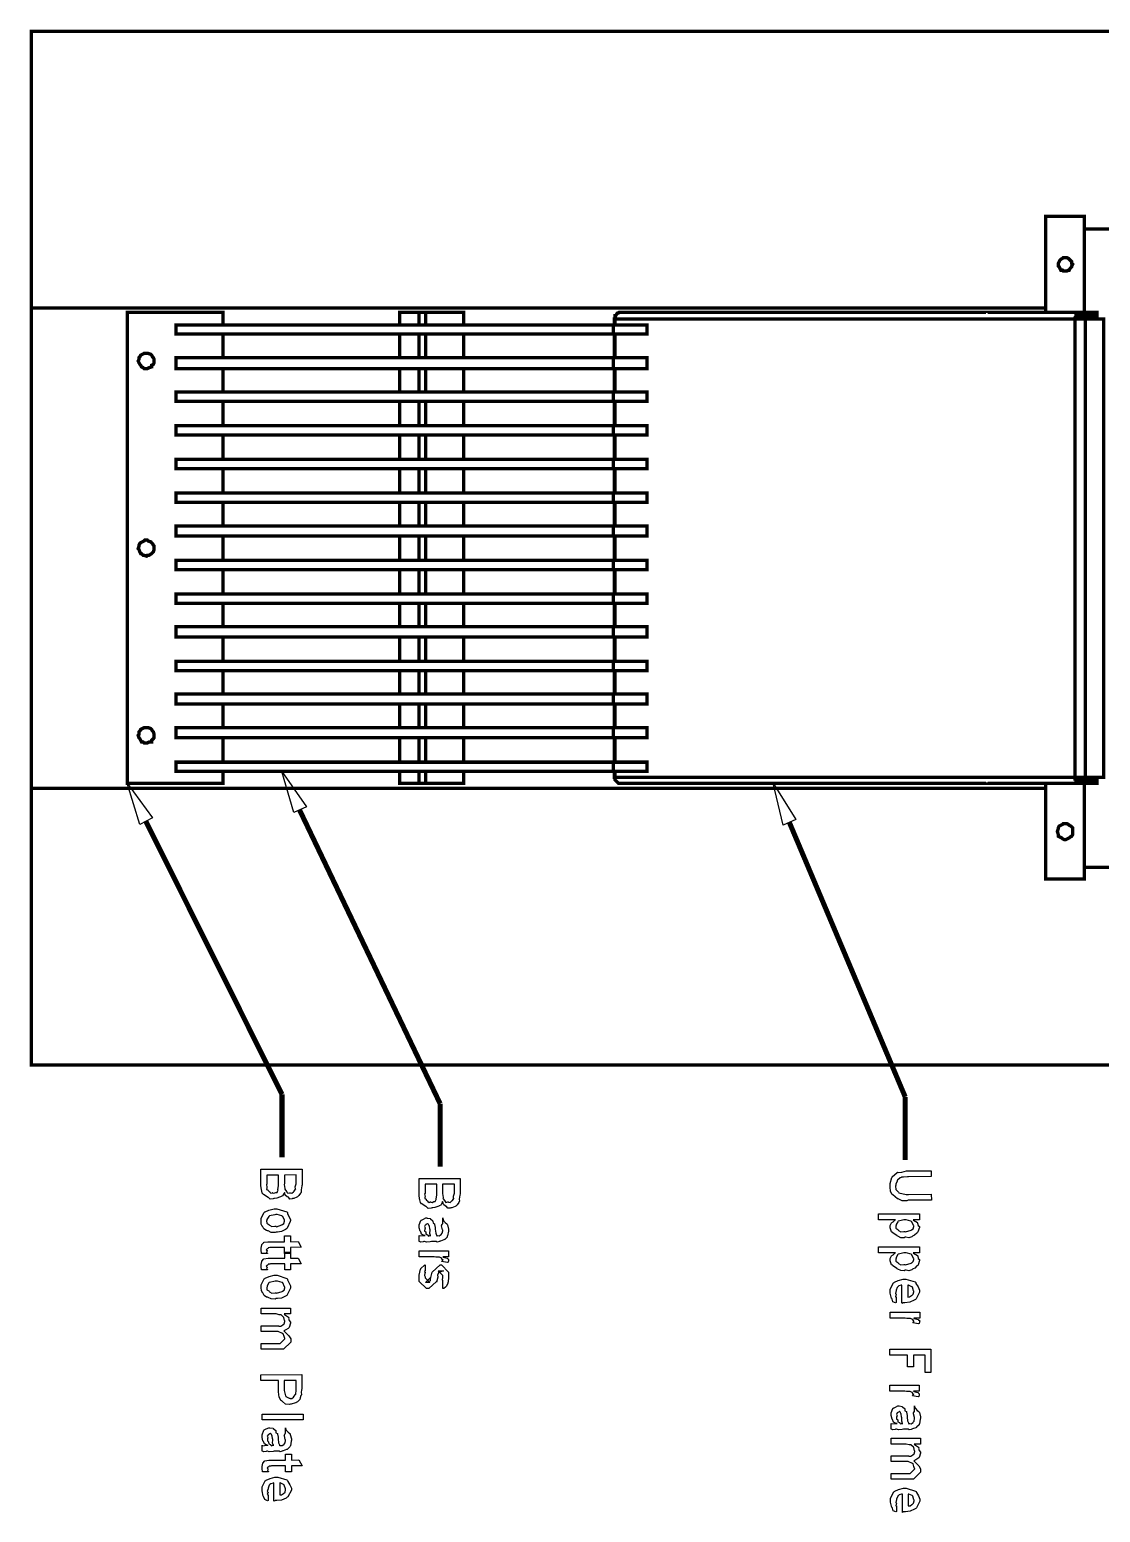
# Model space of a CAD drawing. Extents: x 0.1 to 11.6, y 0.3 to 16.2.
# Drawn here: x 2.108 to 4.23, y 10.99 to 13.928 of the extents above; entities that cross this region are included whole.
import ezdxf

# ---------------------------------------------------------------- set-up
doc = ezdxf.new("R2010")
doc.units = 0
doc.layers.get('0').update_dxf_attribs({"linetype": 'CONTINUOUS'})

msp = doc.modelspace()

# ---------------------------------------------------------------- linework, layer by layer
at = {"color": 0}
for points, const_width in [([(4.57835, 13.3767), (5.34668, 13.3767), (5.34668, 13.925), (2.11165, 13.925), (2.11165, 13.3767), (4.12169, 13.3767)], 0.006667), ([(4.12169, 13.3683), (4.12169, 13.5583), (4.19835, 13.5583), (4.19835, 13.3683), (4.19835, 13.5333), (4.57835, 13.5333), (4.57835, 12.2683), (4.19835, 12.2683), (4.19835, 12.435), (4.19835, 12.245), (4.12169, 12.245), (4.12169, 12.435)], 0.006667), ([(2.11165, 12.425), (2.11165, 13.3767)], 0.006667), ([(2.49164, 13.3433), (2.49164, 13.3683), (2.30165, 13.3683), (2.30165, 12.435), (2.49164, 12.435), (2.49164, 12.4583)], 0.006667), ([(2.84169, 13.3433), (2.84169, 13.3683), (2.87999, 13.3683)], 0.006667), ([(2.96832, 13.3433), (2.96832, 13.3683), (2.89333, 13.3683), (2.88997, 13.3683), (2.88835, 13.3683), (2.88667, 13.3683), (2.88499, 13.3683), (2.88336, 13.3683), (2.88167, 13.3683), (2.87999, 13.3683), (2.87999, 13.3433)], 0.006667), ([(2.89333, 13.3433), (2.89333, 13.3683)], 0.006667), ([(4.00331, 13.3683), (3.27832, 13.3683), (3.27669, 13.3683), (3.27501, 13.3666), (3.27333, 13.3666), (3.27165, 13.365), (3.27001, 13.3617), (3.26833, 13.3617), (3.26833, 13.3583), (3.26833, 13.355), (3.26665, 13.355), (3.26665, 13.3433)], 0.006667), ([(4.00331, 13.3666), (4.00331, 13.3683), (4.04335, 13.3683), (4.04497, 13.3683), (4.04665, 13.3683), (4.04833, 13.3683), (4.05003, 13.3683), (4.05165, 13.3683), (4.05333, 13.3683), (4.18832, 13.3683), (4.18668, 13.3683), (4.185, 13.3666), (4.18332, 13.3666), (4.18164, 13.365), (4.18164, 13.3633), (4.18164, 13.3617), (4.18164, 13.36), (4.18001, 13.3583), (4.18001, 13.3567), (4.18001, 13.355), (3.26833, 13.355), (3.26833, 13.3433)], 0.006667), ([(4.04335, 13.3683), (4.04335, 13.3666)], 0.006667), ([(4.185, 13.355), (4.185, 13.3567), (4.185, 13.3583), (4.185, 13.36), (4.18668, 13.36), (4.18668, 13.3617), (4.18832, 13.3617), (4.18832, 13.3683), (4.22331, 13.3683), (4.22331, 13.3617), (4.18832, 13.3617)], 0.006667), ([(3.26497, 13.3433), (2.39833, 13.3433), (2.39833, 13.325), (3.26497, 13.325)], 0.006667), ([(4.19997, 12.4467), (4.23665, 12.4467), (4.23665, 13.355), (4.19997, 13.355)], 0.006667), ([(2.49164, 13.2783), (2.49164, 13.325)], 0.006667), ([(2.84169, 13.2783), (2.84169, 13.325)], 0.006667), ([(2.87999, 13.325), (2.87999, 13.2783)], 0.006667), ([(2.89333, 13.2783), (2.89333, 13.325)], 0.006667), ([(2.96832, 13.2783), (2.96832, 13.325)], 0.006667), ([(3.26665, 13.325), (3.26665, 13.2783)], 0.006667), ([(3.26833, 13.2783), (3.26833, 13.325)], 0.006667), ([(3.26497, 13.2783), (2.39833, 13.2783), (2.39833, 13.2567), (3.26497, 13.2567)], 0.006667), ([(2.49164, 13.21), (2.49164, 13.2567)], 0.006667), ([(2.84169, 13.21), (2.84169, 13.2567)], 0.006667), ([(2.87999, 13.2567), (2.87999, 13.21)], 0.006667), ([(2.89333, 13.21), (2.89333, 13.2567)], 0.006667), ([(2.96832, 13.21), (2.96832, 13.2567)], 0.006667), ([(3.26665, 13.2567), (3.26665, 13.21)], 0.006667), ([(3.26833, 13.21), (3.26833, 13.2567)], 0.006667), ([(3.26497, 13.21), (2.39833, 13.21), (2.39833, 13.1917), (3.26497, 13.1917)], 0.006667), ([(2.49164, 13.1433), (2.49164, 13.1917)], 0.006667), ([(2.84169, 13.1433), (2.84169, 13.1917)], 0.006667), ([(2.87999, 13.1917), (2.87999, 13.1433)], 0.006667), ([(2.89333, 13.1433), (2.89333, 13.1917)], 0.006667), ([(2.96832, 13.1433), (2.96832, 13.1917)], 0.006667), ([(3.26665, 13.1917), (3.26665, 13.1433)], 0.006667), ([(3.26833, 13.1433), (3.26833, 13.1917)], 0.006667), ([(3.26497, 13.1433), (2.39833, 13.1433), (2.39833, 13.125), (3.26497, 13.125)], 0.006667), ([(2.49164, 13.0767), (2.49164, 13.125)], 0.006667), ([(2.84169, 13.0767), (2.84169, 13.125)], 0.006667), ([(2.87999, 13.125), (2.87999, 13.0767)], 0.006667), ([(2.89333, 13.0767), (2.89333, 13.125)], 0.006667), ([(2.96832, 13.0767), (2.96832, 13.125)], 0.006667), ([(3.26665, 13.125), (3.26665, 13.0767)], 0.006667), ([(3.26833, 13.0767), (3.26833, 13.125)], 0.006667), ([(3.26497, 13.0767), (2.39833, 13.0767), (2.39833, 13.0583), (3.26497, 13.0583)], 0.006667), ([(2.49164, 13.01), (2.49164, 13.0583)], 0.006667), ([(2.84169, 13.01), (2.84169, 13.0583)], 0.006667), ([(2.87999, 13.0583), (2.87999, 13.01)], 0.006667), ([(2.89333, 13.01), (2.89333, 13.0583)], 0.006667), ([(2.96832, 13.01), (2.96832, 13.0583)], 0.006667), ([(3.26665, 13.0583), (3.26665, 13.01)], 0.006667), ([(3.26833, 13.01), (3.26833, 13.0583)], 0.006667), ([(3.26497, 13.01), (2.39833, 13.01), (2.39833, 12.9916), (3.26497, 12.9916)], 0.006667), ([(2.49164, 12.945), (2.49164, 12.9916)], 0.006667), ([(2.84169, 12.945), (2.84169, 12.9916)], 0.006667), ([(2.87999, 12.9916), (2.87999, 12.945)], 0.006667), ([(2.89333, 12.945), (2.89333, 12.9916)], 0.006667), ([(2.96832, 12.945), (2.96832, 12.9916)], 0.006667), ([(3.26665, 12.9916), (3.26665, 12.945)], 0.006667), ([(3.26833, 12.945), (3.26833, 12.9916)], 0.006667), ([(3.26497, 12.945), (2.39833, 12.945), (2.39833, 12.925), (3.26497, 12.925)], 0.006667), ([(2.49164, 12.8767), (2.49164, 12.925)], 0.006667), ([(2.84169, 12.8767), (2.84169, 12.925)], 0.006667), ([(2.87999, 12.925), (2.87999, 12.8767)], 0.006667), ([(2.89333, 12.8767), (2.89333, 12.925)], 0.006667), ([(2.96832, 12.8767), (2.96832, 12.925)], 0.006667), ([(3.26665, 12.925), (3.26665, 12.8767)], 0.006667), ([(3.26833, 12.8767), (3.26833, 12.925)], 0.006667), ([(3.26497, 12.8767), (2.39833, 12.8767), (2.39833, 12.8583), (3.26497, 12.8583)], 0.006667), ([(2.49164, 12.81), (2.49164, 12.8583)], 0.006667), ([(2.84169, 12.81), (2.84169, 12.8583)], 0.006667), ([(2.87999, 12.8583), (2.87999, 12.81)], 0.006667), ([(2.89333, 12.81), (2.89333, 12.8583)], 0.006667), ([(2.96832, 12.81), (2.96832, 12.8583)], 0.006667), ([(3.26665, 12.8583), (3.26665, 12.81)], 0.006667), ([(3.26833, 12.81), (3.26833, 12.8583)], 0.006667), ([(3.26497, 12.81), (2.39833, 12.81), (2.39833, 12.7917), (3.26497, 12.7917)], 0.006667), ([(2.49164, 12.745), (2.49164, 12.7917)], 0.006667), ([(2.84169, 12.745), (2.84169, 12.7917)], 0.006667), ([(2.87999, 12.7917), (2.87999, 12.745)], 0.006667), ([(2.89333, 12.745), (2.89333, 12.7917)], 0.006667), ([(2.96832, 12.745), (2.96832, 12.7917)], 0.006667), ([(3.26665, 12.7917), (3.26665, 12.745)], 0.006667), ([(3.26833, 12.745), (3.26833, 12.7917)], 0.006667), ([(3.26497, 12.745), (2.39833, 12.745), (2.39833, 12.725), (3.26497, 12.725)], 0.006667), ([(2.49164, 12.6767), (2.49164, 12.725)], 0.006667), ([(2.84169, 12.6767), (2.84169, 12.725)], 0.006667), ([(2.87999, 12.725), (2.87999, 12.6767)], 0.006667), ([(2.89333, 12.6767), (2.89333, 12.725)], 0.006667), ([(2.96832, 12.6767), (2.96832, 12.725)], 0.006667), ([(3.26665, 12.725), (3.26665, 12.6767)], 0.006667), ([(3.26833, 12.6767), (3.26833, 12.725)], 0.006667), ([(3.26497, 12.6767), (2.39833, 12.6767), (2.39833, 12.6583), (3.26497, 12.6583)], 0.006667), ([(2.49164, 12.6117), (2.49164, 12.6583)], 0.006667), ([(2.84169, 12.6117), (2.84169, 12.6583)], 0.006667), ([(2.87999, 12.6583), (2.87999, 12.6117)], 0.006667), ([(2.89333, 12.6117), (2.89333, 12.6583)], 0.006667), ([(2.96832, 12.6117), (2.96832, 12.6583)], 0.006667), ([(3.26665, 12.6583), (3.26665, 12.6117)], 0.006667), ([(3.26833, 12.6117), (3.26833, 12.6583)], 0.006667), ([(3.26497, 12.6117), (2.39833, 12.6117), (2.39833, 12.5917), (3.26497, 12.5917)], 0.006667), ([(2.49164, 12.545), (2.49164, 12.5917)], 0.006667), ([(2.84169, 12.545), (2.84169, 12.5917)], 0.006667), ([(2.87999, 12.5917), (2.87999, 12.545)], 0.006667), ([(2.89333, 12.545), (2.89333, 12.5917)], 0.006667), ([(2.96832, 12.545), (2.96832, 12.5917)], 0.006667), ([(3.26665, 12.5917), (3.26665, 12.545)], 0.006667), ([(3.26833, 12.545), (3.26833, 12.5917)], 0.006667), ([(3.26497, 12.545), (2.39833, 12.545), (2.39833, 12.525), (3.26497, 12.525)], 0.006667), ([(2.49164, 12.4767), (2.49164, 12.525)], 0.006667), ([(2.84169, 12.4767), (2.84169, 12.525)], 0.006667), ([(2.87999, 12.525), (2.87999, 12.4767)], 0.006667), ([(2.89333, 12.4767), (2.89333, 12.525)], 0.006667), ([(2.96832, 12.4767), (2.96832, 12.525)], 0.006667), ([(3.26665, 12.525), (3.26665, 12.4767)], 0.006667), ([(3.26833, 12.4767), (3.26833, 12.525)], 0.006667), ([(3.26497, 12.4767), (2.39833, 12.4767), (2.39833, 12.4583), (3.26497, 12.4583)], 0.006667), ([(2.87999, 12.435), (2.84169, 12.435), (2.84169, 12.4583)], 0.006667), ([(2.87999, 12.4583), (2.87999, 12.435), (2.88167, 12.435), (2.88336, 12.435), (2.88499, 12.435), (2.88667, 12.435), (2.88835, 12.435), (2.88997, 12.435), (2.89333, 12.435), (2.96832, 12.435), (2.96832, 12.4583)], 0.006667), ([(2.89333, 12.435), (2.89333, 12.4583)], 0.006667), ([(3.26665, 12.4583), (3.26665, 12.4467), (3.26833, 12.4467), (4.18001, 12.4467), (4.18001, 12.445), (4.18001, 12.4434), (4.18164, 12.4434), (4.18164, 12.4417), (4.18164, 12.44), (4.18164, 12.4383), (4.18332, 12.4367), (4.185, 12.435), (4.18668, 12.435), (4.18832, 12.435), (4.18832, 12.4417), (4.18668, 12.4417), (4.185, 12.4417), (4.185, 12.4434), (4.185, 12.445), (4.185, 12.4467)], 0.006667), ([(3.26833, 12.4583), (3.26833, 12.4467), (3.26833, 12.4434), (3.26833, 12.4417), (3.27001, 12.44), (3.27165, 12.4383), (3.27333, 12.4367), (3.27501, 12.435), (3.27669, 12.435), (3.27832, 12.435), (4.00331, 12.435)], 0.006667), ([(4.18832, 12.4417), (4.22331, 12.4417), (4.22331, 12.435), (4.18832, 12.435), (4.05333, 12.435), (4.05165, 12.435), (4.05003, 12.435), (4.04833, 12.435), (4.04665, 12.435), (4.04497, 12.435), (4.04335, 12.435), (4.00331, 12.435), (4.00331, 12.4367)], 0.006667), ([(4.04335, 12.4367), (4.04335, 12.435)], 0.006667), ([(4.12169, 12.425), (2.11165, 12.425), (2.11165, 11.8767), (5.34668, 11.8767), (5.34668, 12.425), (4.57835, 12.425)], 0.006667), ([(2.64333, 12.3817), (2.92165, 11.8)], 0.01), ([(2.33832, 12.36), (2.60835, 11.8184)], 0.01), ([(3.61333, 12.3583), (3.84332, 11.8133)], 0.01), ([(2.60835, 11.8184), (2.60835, 11.6934)], 0.01), ([(3.84332, 11.8133), (3.84332, 11.6883)], 0.01), ([(2.92165, 11.8), (2.92165, 11.675)], 0.01)]:
    msp.add_lwpolyline(points, dxfattribs=dict(at, const_width=const_width))
at = {"color": 0, "const_width": 0.006667}
for points in [[(4.16168, 13.4767), (4.16336, 13.4767), (4.16667, 13.475), (4.16835, 13.4733), (4.16997, 13.4717), (4.17333, 13.4683), (4.17333, 13.465), (4.17503, 13.4633), (4.17333, 13.46), (4.17333, 13.4583), (4.16997, 13.455), (4.16835, 13.4517), (4.16667, 13.4517), (4.16336, 13.45), (4.16168, 13.45), (4.15668, 13.45), (4.155, 13.4517), (4.15169, 13.4517), (4.15001, 13.455), (4.14833, 13.4583), (4.14665, 13.46), (4.14665, 13.4633), (4.14665, 13.465), (4.14833, 13.4683), (4.15001, 13.4717), (4.15169, 13.4733), (4.155, 13.475), (4.15668, 13.4767), (4.16168, 13.4767)], [(3.33165, 13.3433), (3.26497, 13.3433), (3.26497, 13.325), (3.33165, 13.325), (3.33165, 13.3433)], [(4.19997, 13.355), (4.19835, 13.355), (4.19499, 13.355), (4.19336, 13.355), (4.19, 13.355), (4.18832, 13.355), (4.185, 13.355), (4.18164, 13.355), (4.18001, 13.355), (4.18001, 12.4467), (4.18164, 12.4467), (4.185, 12.4467), (4.18832, 12.4467), (4.19, 12.4467), (4.19336, 12.4467), (4.19499, 12.4467), (4.19835, 12.4467), (4.19997, 12.4467), (4.19997, 13.355)], [(4.19835, 13.355), (4.19835, 13.3617), (4.19835, 13.355)], [(2.34, 13.2567), (2.34169, 13.2567), (2.345, 13.2584), (2.34999, 13.26), (2.34999, 13.2633), (2.35335, 13.265), (2.35499, 13.2683), (2.35499, 13.2717), (2.35499, 13.275), (2.35335, 13.2783), (2.35167, 13.28), (2.34999, 13.2833), (2.34831, 13.285), (2.34332, 13.2867), (2.34169, 13.2867), (2.33664, 13.2867), (2.33501, 13.2867), (2.33165, 13.285), (2.32835, 13.2833), (2.32667, 13.28), (2.32497, 13.2783), (2.32497, 13.275), (2.32335, 13.2717), (2.32497, 13.2683), (2.32667, 13.265), (2.32835, 13.2633), (2.33003, 13.26), (2.33333, 13.2584), (2.33501, 13.2567), (2.34, 13.2567)], [(3.33165, 13.2567), (3.33165, 13.2783), (3.26497, 13.2783), (3.26497, 13.2567), (3.33165, 13.2567)], [(3.33165, 13.21), (3.26497, 13.21), (3.26497, 13.1917), (3.33165, 13.1917), (3.33165, 13.21)], [(3.33165, 13.1433), (3.26497, 13.1433), (3.26497, 13.125), (3.33165, 13.125), (3.33165, 13.1433)], [(3.33165, 13.0767), (3.26497, 13.0767), (3.26497, 13.0583), (3.33165, 13.0583), (3.33165, 13.0767)], [(3.33165, 13.01), (3.26497, 13.01), (3.26497, 12.9916), (3.33165, 12.9916), (3.33165, 13.01)], [(3.33165, 12.945), (3.26497, 12.945), (3.26497, 12.925), (3.33165, 12.925), (3.33165, 12.945)], [(2.34, 12.885), (2.34169, 12.8867), (2.345, 12.8867), (2.34999, 12.89), (2.35335, 12.8933), (2.35499, 12.8983), (2.35499, 12.9), (2.35499, 12.905), (2.35335, 12.9067), (2.35167, 12.91), (2.34999, 12.9117), (2.34831, 12.9134), (2.34332, 12.915), (2.34169, 12.9167), (2.33664, 12.9167), (2.33501, 12.915), (2.33165, 12.9134), (2.32835, 12.9117), (2.32667, 12.91), (2.32497, 12.9067), (2.32497, 12.905), (2.32335, 12.9), (2.32497, 12.8983), (2.32667, 12.8933), (2.32835, 12.89), (2.33003, 12.89), (2.33333, 12.8867), (2.33501, 12.8867), (2.34, 12.885)], [(3.33165, 12.8767), (3.26497, 12.8767), (3.26497, 12.8583), (3.33165, 12.8583), (3.33165, 12.8767)], [(3.33165, 12.7917), (3.33165, 12.81), (3.26497, 12.81), (3.26497, 12.7917), (3.33165, 12.7917)], [(3.33165, 12.745), (3.26497, 12.745), (3.26497, 12.725), (3.33165, 12.725), (3.33165, 12.745)], [(3.33165, 12.6583), (3.33165, 12.6767), (3.26497, 12.6767), (3.26497, 12.6583), (3.33165, 12.6583)], [(3.33165, 12.5917), (3.33165, 12.6117), (3.26497, 12.6117), (3.26497, 12.5917), (3.33165, 12.5917)], [(2.34, 12.515), (2.34169, 12.515), (2.345, 12.5167), (2.34999, 12.5167), (2.34999, 12.52), (2.35335, 12.5233), (2.35499, 12.525), (2.35499, 12.53), (2.35499, 12.5317), (2.35335, 12.5367), (2.35167, 12.5384), (2.34999, 12.5417), (2.34831, 12.5433), (2.34332, 12.545), (2.34169, 12.545), (2.33664, 12.545), (2.33501, 12.545), (2.33165, 12.5433), (2.32835, 12.5417), (2.32667, 12.5384), (2.32497, 12.5367), (2.32497, 12.5317), (2.32335, 12.53), (2.32497, 12.525), (2.32667, 12.5233), (2.32835, 12.52), (2.33003, 12.5167), (2.33333, 12.5167), (2.33501, 12.515), (2.34, 12.515)], [(3.33165, 12.545), (3.26497, 12.545), (3.26497, 12.525), (3.33165, 12.525), (3.33165, 12.545)], [(3.33165, 12.4767), (3.26497, 12.4767), (3.26497, 12.4583), (3.33165, 12.4583), (3.33165, 12.4767)], [(4.19835, 12.4417), (4.19835, 12.4467), (4.19835, 12.4417)], [(4.16168, 12.355), (4.16336, 12.355), (4.16667, 12.3533), (4.16835, 12.3517), (4.17165, 12.35), (4.17503, 12.3467), (4.17503, 12.345), (4.17503, 12.34), (4.17503, 12.3383), (4.17503, 12.3333), (4.17333, 12.33), (4.16997, 12.3283), (4.16835, 12.3267), (4.16499, 12.325), (4.16168, 12.3233), (4.15831, 12.3233), (4.155, 12.325), (4.15332, 12.3267), (4.15001, 12.3283), (4.14665, 12.33), (4.14665, 12.3333), (4.14501, 12.3383), (4.14501, 12.34), (4.14665, 12.345), (4.14665, 12.3467), (4.14833, 12.35), (4.15169, 12.3517), (4.155, 12.3533), (4.15668, 12.355), (4.16168, 12.355)]]:
    msp.add_lwpolyline(points, close=True, dxfattribs=at)
at = {"color": 0}
for points in [[(2.63167, 12.3767), (2.60835, 12.4583), (2.65668, 12.3883), (2.63167, 12.3767)], [(2.32667, 12.3533), (2.30165, 12.435), (2.35167, 12.3666), (2.32667, 12.3533)], [(3.60167, 12.3517), (3.58165, 12.435), (3.62668, 12.3633), (3.60167, 12.3517)], [(2.56668, 11.67), (2.64828, 11.6703), (2.64828, 11.6394), (2.64735, 11.637), (2.64615, 11.6292), (2.64643, 11.6252), (2.64611, 11.6242), (2.64507, 11.6226), (2.64199, 11.6177), (2.63986, 11.6159), (2.63917, 11.6153), (2.63807, 11.6146), (2.63157, 11.6121), (2.62939, 11.6121), (2.62842, 11.6113), (2.62381, 11.611), (2.62099, 11.6144), (2.62028, 11.6149), (2.61882, 11.6152), (2.61486, 11.6185), (2.61376, 11.6232), (2.61333, 11.6242), (2.61262, 11.6225), (2.60965, 11.6175), (2.60644, 11.6157), (2.60553, 11.6151), (2.60368, 11.6144), (2.59799, 11.6124), (2.59369, 11.6119), (2.59229, 11.6119), (2.59076, 11.6111), (2.58485, 11.6108), (2.58165, 11.6139), (2.58078, 11.6143), (2.57986, 11.6145), (2.57303, 11.6194), (2.57254, 11.6199), (2.57172, 11.6198), (2.56913, 11.6227), (2.56819, 11.6275), (2.56799, 11.6284), (2.56765, 11.629), (2.56668, 11.6376), (2.56668, 11.6405), (2.56668, 11.67)], [(3.89492, 11.6205), (3.89513, 11.6088), (3.8489, 11.6086), (3.84625, 11.6075), (3.83697, 11.6076), (3.83078, 11.6107), (3.82958, 11.6112), (3.82818, 11.6114), (3.81863, 11.6192), (3.81787, 11.6203), (3.81674, 11.6204), (3.81386, 11.6265), (3.81332, 11.6347), (3.81332, 11.6374), (3.81332, 11.6417), (3.81657, 11.6535), (3.81722, 11.6546), (3.81754, 11.6553), (3.8271, 11.6635), (3.82829, 11.6639), (3.82943, 11.6633), (3.83692, 11.6644), (3.84571, 11.6667), (3.84868, 11.6667), (3.89492, 11.6669), (3.89492, 11.6554), (3.84999, 11.6552), (3.84754, 11.6548), (3.84, 11.6543), (3.83578, 11.654), (3.83501, 11.6537), (3.83356, 11.6532), (3.82807, 11.6487), (3.82764, 11.6481), (3.82715, 11.6464), (3.82503, 11.6403), (3.82503, 11.6383), (3.82411, 11.6367), (3.82476, 11.6298), (3.82915, 11.6251), (3.83003, 11.6244), (3.83062, 11.6236), (3.84511, 11.6203), (3.84999, 11.6203), (3.89492, 11.6205)], [(2.5784, 11.6585), (2.5784, 11.6405), (2.57764, 11.6399), (2.57856, 11.6343), (2.57861, 11.634), (2.57807, 11.6333), (2.5779, 11.6301), (2.58035, 11.629), (2.58057, 11.6286), (2.58078, 11.628), (2.58382, 11.6253), (2.58425, 11.6251), (2.58425, 11.6244), (2.58637, 11.6224), (2.58897, 11.6236), (2.5899, 11.6236), (2.58985, 11.6234), (2.59233, 11.6224), (2.59614, 11.6241), (2.59663, 11.6242), (2.59663, 11.6241), (2.59868, 11.6242), (2.60032, 11.6282), (2.60053, 11.6288), (2.60021, 11.6292), (2.60161, 11.6375), (2.60161, 11.6403), (2.60161, 11.6585), (2.5784, 11.6585)], [(2.61333, 11.6585), (2.61333, 11.6414), (2.6129, 11.6401), (2.61404, 11.6321), (2.61421, 11.6316), (2.61388, 11.6305), (2.61746, 11.6259), (2.61789, 11.6255), (2.61774, 11.6249), (2.61979, 11.6224), (2.62354, 11.6236), (2.62483, 11.6236), (2.625, 11.6232), (2.62793, 11.6227), (2.63086, 11.6252), (2.63135, 11.6255), (2.63135, 11.6255), (2.63271, 11.6263), (2.63525, 11.6304), (2.63547, 11.631), (2.63504, 11.6311), (2.6346, 11.6352), (2.63656, 11.6412), (2.63656, 11.6431), (2.63656, 11.6587), (2.61333, 11.6585)], [(2.88004, 11.6517), (2.96164, 11.6519), (2.96164, 11.6211), (2.96072, 11.6187), (2.95953, 11.6109), (2.95979, 11.6069), (2.95947, 11.6059), (2.95844, 11.6043), (2.95535, 11.5994), (2.95324, 11.5975), (2.95253, 11.597), (2.95144, 11.5962), (2.94493, 11.5938), (2.94276, 11.5938), (2.94179, 11.593), (2.93718, 11.5927), (2.93435, 11.5961), (2.93365, 11.5966), (2.93218, 11.5968), (2.92822, 11.6002), (2.92714, 11.6049), (2.92671, 11.6059), (2.926, 11.6042), (2.92301, 11.5991), (2.91982, 11.5973), (2.91889, 11.5968), (2.91704, 11.596), (2.91135, 11.594), (2.90707, 11.5935), (2.90565, 11.5935), (2.90414, 11.5927), (2.89822, 11.5925), (2.89501, 11.5955), (2.89415, 11.5959), (2.89324, 11.5961), (2.88639, 11.601), (2.8859, 11.6016), (2.8851, 11.6015), (2.88249, 11.6044), (2.88157, 11.6092), (2.88135, 11.61), (2.88103, 11.6107), (2.88004, 11.6193), (2.88004, 11.6222), (2.88004, 11.6517)], [(2.89176, 11.6402), (2.89176, 11.6222), (2.891, 11.6216), (2.89193, 11.616), (2.89199, 11.6157), (2.89144, 11.615), (2.89128, 11.6118), (2.89372, 11.6106), (2.89393, 11.6102), (2.89415, 11.6097), (2.89719, 11.607), (2.89762, 11.6068), (2.89762, 11.6061), (2.89974, 11.6041), (2.90235, 11.6053), (2.90326, 11.6053), (2.90321, 11.6051), (2.90571, 11.6041), (2.9095, 11.6058), (2.91, 11.6059), (2.91, 11.6058), (2.91206, 11.6059), (2.91368, 11.6098), (2.9139, 11.6105), (2.91357, 11.6109), (2.91499, 11.6192), (2.91499, 11.622), (2.91499, 11.6402), (2.89176, 11.6402)], [(2.92671, 11.6402), (2.92671, 11.623), (2.92626, 11.6218), (2.9274, 11.6138), (2.92757, 11.6133), (2.92725, 11.6121), (2.93083, 11.6075), (2.93126, 11.6072), (2.9311, 11.6066), (2.93317, 11.6041), (2.9369, 11.6053), (2.93821, 11.6053), (2.93838, 11.6048), (2.94129, 11.6044), (2.94422, 11.6069), (2.94472, 11.6072), (2.94472, 11.6072), (2.94607, 11.6079), (2.94862, 11.6121), (2.94883, 11.6126), (2.9484, 11.6127), (2.94797, 11.6169), (2.94993, 11.6228), (2.94993, 11.6248), (2.94993, 11.6404), (2.92671, 11.6402)], [(2.59592, 11.5918), (2.59836, 11.5917), (2.61762, 11.5856), (2.61893, 11.5842), (2.61903, 11.5825), (2.62213, 11.5762), (2.625, 11.5705), (2.625, 11.5686), (2.62478, 11.5664), (2.61865, 11.553), (2.6174, 11.5519), (2.6154, 11.5505), (2.60742, 11.5466), (2.59944, 11.5454), (2.59679, 11.5454), (2.59478, 11.5445), (2.58675, 11.5448), (2.58068, 11.5478), (2.57964, 11.5482), (2.57775, 11.5487), (2.5726, 11.5518), (2.57064, 11.5558), (2.5701, 11.5567), (2.56928, 11.5569), (2.56722, 11.5614), (2.56685, 11.5668), (2.56685, 11.5686), (2.56683, 11.5729), (2.57297, 11.5845), (2.57422, 11.5856), (2.57488, 11.5858), (2.58246, 11.5891), (2.59256, 11.5918), (2.59592, 11.5918)], [(2.59592, 11.5803), (2.59435, 11.58), (2.58361, 11.5776), (2.5829, 11.5771), (2.58197, 11.5764), (2.57856, 11.5706), (2.57856, 11.5686), (2.57785, 11.5677), (2.57813, 11.5631), (2.58214, 11.5607), (2.5829, 11.5602), (2.58333, 11.5589), (2.58817, 11.5563), (2.59429, 11.5569), (2.59636, 11.5569), (2.59754, 11.5562), (2.60818, 11.5598), (2.60894, 11.5604), (2.60921, 11.5602), (2.61225, 11.5626), (2.6135, 11.5671), (2.6135, 11.5686), (2.61307, 11.5689), (2.60969, 11.5766), (2.60894, 11.5771), (2.60818, 11.5775), (2.59896, 11.5803), (2.59592, 11.5803)], [(3.79025, 11.5815), (3.87164, 11.5815), (3.87164, 11.57), (3.85906, 11.57), (3.85975, 11.5692), (3.86783, 11.5645), (3.86838, 11.564), (3.86794, 11.5629), (3.86914, 11.5587), (3.87164, 11.5565), (3.87164, 11.5557), (3.87142, 11.5544), (3.86854, 11.5457), (3.86794, 11.5449), (3.86643, 11.5436), (3.86203, 11.5397), (3.85883, 11.5379), (3.85775, 11.5375), (3.8565, 11.5361), (3.85032, 11.534), (3.84478, 11.5351), (3.84299, 11.5351), (3.84136, 11.5342), (3.83453, 11.5344), (3.82867, 11.5375), (3.82758, 11.5379), (3.82644, 11.5384), (3.81776, 11.5449), (3.81717, 11.5457), (3.81625, 11.546), (3.81347, 11.5541), (3.81347, 11.5568), (3.81347, 11.5587), (3.81597, 11.5641), (3.81651, 11.5646), (3.81651, 11.5646), (3.8195, 11.566), (3.82335, 11.5697), (3.82411, 11.57), (3.79025, 11.57), (3.79025, 11.5815)], [(2.89187, 11.5386), (2.89014, 11.5385), (2.88488, 11.5414), (2.88319, 11.5461), (2.88276, 11.5468), (2.88211, 11.5473), (2.88015, 11.5541), (2.88015, 11.5564), (2.88015, 11.5596), (2.88357, 11.5684), (2.88428, 11.5692), (2.88465, 11.569), (2.88867, 11.571), (2.89367, 11.5735), (2.89535, 11.5735), (2.89589, 11.5733), (2.90196, 11.5723), (2.9025, 11.572), (2.90235, 11.5717), (2.90739, 11.5681), (2.90771, 11.5677), (2.90722, 11.5669), (2.90771, 11.5634), (2.91054, 11.562), (2.91075, 11.5614), (2.9106, 11.5606), (2.91189, 11.5546), (2.91206, 11.5538), (2.91189, 11.5513), (2.91292, 11.5436), (2.91476, 11.5394), (2.9151, 11.5386), (2.91499, 11.5384), (2.91553, 11.5375), (2.91667, 11.5386), (2.91704, 11.5386), (2.91704, 11.5384), (2.92008, 11.538), (2.92367, 11.5404), (2.92399, 11.5408), (2.92399, 11.5408), (2.92578, 11.5432), (2.92681, 11.5481), (2.92681, 11.5496), (2.92638, 11.5501), (2.92464, 11.5577), (2.92421, 11.5581), (2.92421, 11.5581), (2.92594, 11.5618), (2.92681, 11.562), (2.92681, 11.5735), (2.92676, 11.5735), (2.9274, 11.5698), (2.92811, 11.5694), (2.92839, 11.568), (2.93169, 11.5645), (2.93528, 11.5621), (2.93571, 11.5611), (2.93614, 11.5599), (2.93832, 11.5514), (2.93832, 11.5486), (2.9381, 11.547), (2.93631, 11.5378), (2.93593, 11.5371), (2.93554, 11.5357), (2.93083, 11.5309), (2.93028, 11.5305), (2.92899, 11.5301), (2.92225, 11.5277), (2.92139, 11.5275), (2.92025, 11.5268), (2.91607, 11.5258), (2.91417, 11.5271), (2.91357, 11.5271), (2.90446, 11.5271), (2.90218, 11.5263), (2.89453, 11.5257), (2.8909, 11.5271), (2.88971, 11.5271), (2.8884, 11.5264), (2.88363, 11.5257), (2.88103, 11.5271), (2.88015, 11.5271), (2.88015, 11.5386), (2.88097, 11.5379), (2.88911, 11.5386), (2.89187, 11.5386)], [(2.90338, 11.5386), (2.90283, 11.5386), (2.90121, 11.5428), (2.90175, 11.5498), (2.90164, 11.5512), (2.90099, 11.5513), (2.90044, 11.5576), (2.90033, 11.5579), (2.89974, 11.5582), (2.89899, 11.5608), (2.89882, 11.5609), (2.89828, 11.5609), (2.89686, 11.562), (2.89643, 11.562), (2.89589, 11.5616), (2.89339, 11.5602), (2.89318, 11.5598), (2.89231, 11.5595), (2.89057, 11.5566), (2.89187, 11.5539), (2.89187, 11.5529), (2.89117, 11.5519), (2.89079, 11.5476), (2.89328, 11.5457), (2.89361, 11.5451), (2.89324, 11.5448), (2.89367, 11.5419), (2.89697, 11.5402), (2.89729, 11.5399), (2.89725, 11.5393), (2.89876, 11.5377), (2.90104, 11.5386), (2.90186, 11.5386), (2.90338, 11.5386)], [(3.84212, 11.57), (3.8406, 11.5697), (3.82997, 11.5673), (3.82932, 11.5668), (3.82844, 11.5661), (3.82519, 11.5604), (3.82519, 11.5585), (3.82449, 11.5576), (3.82471, 11.5531), (3.82861, 11.5507), (3.82932, 11.5501), (3.82975, 11.5488), (3.83458, 11.546), (3.84071, 11.5466), (3.84278, 11.5466), (3.84407, 11.5459), (3.85504, 11.5495), (3.85579, 11.5501), (3.85601, 11.5499), (3.85894, 11.5522), (3.86014, 11.5566), (3.86014, 11.5581), (3.85969, 11.5584), (3.85633, 11.566), (3.85558, 11.5666), (3.85476, 11.5671), (3.84526, 11.57), (3.84212, 11.57)], [(2.57975, 11.5033), (2.56803, 11.5033), (2.56776, 11.5035), (2.56694, 11.5096), (2.56694, 11.5116), (2.56694, 11.5138), (2.56819, 11.5201), (2.56847, 11.5207), (2.56847, 11.5207), (2.57215, 11.525), (2.5726, 11.5252), (2.5726, 11.5252), (2.58057, 11.5265), (2.58322, 11.5265), (2.61361, 11.5265), (2.61361, 11.5383), (2.62511, 11.5383), (2.62511, 11.5265), (2.64008, 11.5268), (2.64638, 11.5153), (2.62511, 11.515), (2.62511, 11.5033), (2.61361, 11.5033), (2.61361, 11.515), (2.58539, 11.515), (2.58442, 11.5147), (2.581, 11.5145), (2.58083, 11.5144), (2.58068, 11.5139), (2.57943, 11.5126), (2.57932, 11.5124), (2.57867, 11.5122), (2.57726, 11.5104), (2.57867, 11.5088), (2.57867, 11.5083), (2.57813, 11.5076), (2.57742, 11.5047), (2.57954, 11.5038), (2.57975, 11.5033)], [(2.57981, 11.4707), (2.56808, 11.4707), (2.56782, 11.4709), (2.567, 11.4769), (2.567, 11.4789), (2.567, 11.4812), (2.56825, 11.4875), (2.56853, 11.488), (2.56853, 11.488), (2.57221, 11.4923), (2.57264, 11.4926), (2.57264, 11.4926), (2.58062, 11.4939), (2.58328, 11.4939), (2.61367, 11.4939), (2.61367, 11.5056), (2.62517, 11.5056), (2.62517, 11.4939), (2.64014, 11.4941), (2.64643, 11.4826), (2.62517, 11.4824), (2.62517, 11.4707), (2.61367, 11.4707), (2.61367, 11.4824), (2.58544, 11.4824), (2.58447, 11.482), (2.58106, 11.4818), (2.58089, 11.4817), (2.58074, 11.4813), (2.57949, 11.48), (2.57937, 11.4798), (2.57872, 11.4795), (2.57731, 11.4778), (2.57872, 11.4762), (2.57872, 11.4756), (2.57818, 11.4749), (2.57747, 11.472), (2.57958, 11.4711), (2.57981, 11.4707)], [(2.88026, 11.5083), (2.93842, 11.5083), (2.93842, 11.4967), (2.92692, 11.4967), (2.92763, 11.496), (2.93565, 11.4937), (2.93604, 11.4935), (2.93642, 11.4932), (2.93842, 11.491), (2.93842, 11.4902), (2.93826, 11.4893), (2.93744, 11.4862), (2.93631, 11.4853), (2.93604, 11.485), (2.92475, 11.4874), (2.92475, 11.4874), (2.92692, 11.49), (2.92692, 11.4909), (2.92681, 11.4908), (2.92578, 11.4908), (2.92529, 11.4935), (2.92497, 11.4937), (2.92443, 11.4938), (2.92051, 11.4956), (2.91997, 11.4957), (2.91829, 11.4956), (2.91319, 11.496), (2.90994, 11.4967), (2.9089, 11.4967), (2.88026, 11.4967), (2.88026, 11.5083)], [(3.79036, 11.5162), (3.87175, 11.5162), (3.87175, 11.5047), (3.85915, 11.5047), (3.85986, 11.5039), (3.86794, 11.4992), (3.86849, 11.4986), (3.86806, 11.4976), (3.86925, 11.4933), (3.87175, 11.4912), (3.87175, 11.4904), (3.87153, 11.489), (3.86865, 11.4804), (3.86806, 11.4795), (3.86654, 11.4783), (3.86214, 11.4743), (3.85894, 11.4726), (3.85786, 11.4722), (3.85661, 11.4708), (3.85042, 11.4687), (3.84489, 11.4698), (3.8431, 11.4698), (3.84147, 11.4689), (3.83464, 11.4691), (3.82878, 11.4722), (3.82769, 11.4726), (3.82656, 11.473), (3.81787, 11.4795), (3.81728, 11.4804), (3.81635, 11.4806), (3.81358, 11.4888), (3.81358, 11.4915), (3.81358, 11.4934), (3.81608, 11.4987), (3.81662, 11.4993), (3.81662, 11.4993), (3.81961, 11.5007), (3.82346, 11.5044), (3.82422, 11.5047), (3.79036, 11.5047), (3.79036, 11.5162)], [(3.84224, 11.5047), (3.84071, 11.5043), (3.83008, 11.502), (3.82943, 11.5015), (3.82856, 11.5008), (3.82531, 11.4951), (3.82531, 11.4932), (3.8246, 11.4923), (3.82482, 11.4878), (3.82872, 11.4853), (3.82943, 11.4847), (3.82986, 11.4835), (3.83469, 11.4806), (3.84082, 11.4813), (3.84288, 11.4813), (3.84418, 11.4806), (3.85514, 11.4842), (3.8559, 11.4847), (3.85612, 11.4846), (3.85906, 11.4869), (3.86025, 11.4913), (3.86025, 11.4928), (3.85981, 11.4931), (3.85644, 11.5007), (3.85568, 11.5013), (3.85487, 11.5017), (3.84538, 11.5047), (3.84224, 11.5047)], [(2.59614, 11.46), (2.59858, 11.4598), (2.61783, 11.4537), (2.61914, 11.4524), (2.61925, 11.4507), (2.62235, 11.4443), (2.62522, 11.4387), (2.62522, 11.4368), (2.625, 11.4346), (2.61888, 11.4212), (2.61762, 11.4201), (2.61561, 11.4187), (2.60764, 11.4147), (2.59967, 11.4136), (2.597, 11.4136), (2.595, 11.4127), (2.58697, 11.4129), (2.58089, 11.416), (2.57986, 11.4164), (2.57796, 11.4168), (2.57281, 11.4199), (2.57086, 11.4239), (2.57032, 11.4249), (2.5695, 11.4251), (2.56743, 11.4295), (2.56706, 11.435), (2.56706, 11.4368), (2.56706, 11.441), (2.57319, 11.4526), (2.57443, 11.4537), (2.57508, 11.454), (2.58268, 11.4573), (2.59278, 11.46), (2.59614, 11.46)], [(2.89204, 11.4803), (2.89204, 11.4686), (2.8916, 11.4685), (2.89057, 11.4671), (2.89204, 11.4655), (2.89204, 11.4649), (2.89133, 11.4638), (2.89057, 11.4597), (2.89204, 11.4571), (2.89204, 11.4562), (2.89204, 11.4547), (2.90115, 11.4454), (2.89789, 11.4454), (2.89268, 11.4454), (2.90201, 11.4547), (2.90201, 11.4482), (2.90332, 11.4558), (2.90593, 11.4658), (2.90593, 11.4662), (2.92156, 11.4803), (2.92458, 11.4803), (2.93847, 11.4662), (2.93847, 11.458), (2.93826, 11.4563), (2.93739, 11.4462), (2.93718, 11.4454), (2.93685, 11.4439), (2.93371, 11.4378), (2.93326, 11.4373), (2.93229, 11.4363), (2.92904, 11.4335), (2.9274, 11.4338), (2.92697, 11.4337), (2.92697, 11.4454), (2.92697, 11.4454), (2.92697, 11.448), (2.92697, 11.4488), (2.92697, 11.4488), (2.92632, 11.4511), (2.92697, 11.4556), (2.92697, 11.4571), (2.92697, 11.4595), (2.91764, 11.4686), (2.92242, 11.4686), (2.9285, 11.4686), (2.91917, 11.4651), (2.91917, 11.4664), (2.91851, 11.464), (2.91781, 11.4632), (2.91667, 11.46), (2.91715, 11.457), (2.91699, 11.456), (2.91439, 11.4465), (2.91439, 11.4477), (2.89962, 11.4337), (2.89899, 11.4337), (2.89442, 11.4337), (2.88032, 11.4477), (2.88032, 11.4562), (2.88032, 11.4604), (2.88265, 11.472), (2.88314, 11.4729), (2.8834, 11.4734), (2.89106, 11.48), (2.89204, 11.4803)], [(2.59614, 11.4485), (2.59457, 11.4481), (2.58382, 11.4458), (2.58311, 11.4453), (2.58219, 11.4446), (2.57878, 11.4388), (2.57878, 11.4368), (2.57807, 11.4358), (2.57835, 11.4313), (2.58236, 11.4289), (2.58311, 11.4283), (2.58356, 11.4271), (2.58838, 11.4244), (2.59451, 11.4251), (2.59657, 11.4251), (2.59776, 11.4244), (2.6084, 11.428), (2.60915, 11.4285), (2.60943, 11.4284), (2.61247, 11.4307), (2.61372, 11.4353), (2.61372, 11.4368), (2.61328, 11.4371), (2.60992, 11.4447), (2.60915, 11.4453), (2.6084, 11.4457), (2.59918, 11.4485), (2.59614, 11.4485)], [(3.82542, 11.4171), (3.82542, 11.4058), (3.82406, 11.4054), (3.81901, 11.4074), (3.81728, 11.4127), (3.81674, 11.4136), (3.81597, 11.4141), (3.81369, 11.4247), (3.81369, 11.4282), (3.81369, 11.4326), (3.81999, 11.4447), (3.82129, 11.4458), (3.82189, 11.446), (3.82937, 11.4493), (3.83908, 11.452), (3.84233, 11.452), (3.84461, 11.4519), (3.86274, 11.4466), (3.86404, 11.4455), (3.86458, 11.4437), (3.86876, 11.4368), (3.87185, 11.4305), (3.87185, 11.4284), (3.87164, 11.4262), (3.86481, 11.4132), (3.86339, 11.4121), (3.86128, 11.4107), (3.85221, 11.4067), (3.84283, 11.4056), (3.83974, 11.4056), (3.83914, 11.4052), (3.83703, 11.4042), (3.83692, 11.4056), (3.83692, 11.4056), (3.83692, 11.4405), (3.83535, 11.4402), (3.83074, 11.4388), (3.82872, 11.4372), (3.82824, 11.4366), (3.82769, 11.436), (3.82542, 11.4302), (3.82542, 11.4282), (3.82471, 11.4274), (3.82394, 11.4239), (3.82542, 11.4222), (3.82542, 11.4217), (3.82482, 11.4208), (3.82394, 11.4175), (3.82542, 11.4172), (3.82542, 11.4171)], [(3.84864, 11.4405), (3.84864, 11.4171), (3.84874, 11.4168), (3.85211, 11.417), (3.85579, 11.4196), (3.85622, 11.4199), (3.85639, 11.4198), (3.85915, 11.4223), (3.86035, 11.427), (3.86035, 11.4286), (3.85992, 11.4289), (3.85764, 11.4363), (3.8571, 11.4368), (3.85639, 11.4373), (3.8495, 11.4405), (3.84864, 11.4405)], [(2.56717, 11.3947), (2.62532, 11.3947), (2.62532, 11.3832), (2.61274, 11.3832), (2.61333, 11.3824), (2.62125, 11.3768), (2.62185, 11.376), (2.62142, 11.3747), (2.62278, 11.37), (2.62532, 11.3671), (2.62532, 11.366), (2.62511, 11.3649), (2.6224, 11.3563), (2.62185, 11.3556), (2.62033, 11.3547), (2.61604, 11.3517), (2.61328, 11.3503), (2.61231, 11.35), (2.61421, 11.3477), (2.62175, 11.3402), (2.62554, 11.3337), (2.62554, 11.3315), (2.62554, 11.3272), (2.61165, 11.3133), (2.60644, 11.3133), (2.56739, 11.3133), (2.56739, 11.3248), (2.60081, 11.3248), (2.60471, 11.3248), (2.61404, 11.3342), (2.61404, 11.3348), (2.61367, 11.3348), (2.61242, 11.3386), (2.61079, 11.3437), (2.61014, 11.3443), (2.60938, 11.3444), (2.60097, 11.3482), (2.59819, 11.3482), (2.56717, 11.3482), (2.56717, 11.3597), (2.60167, 11.3597), (2.602, 11.3592), (2.60613, 11.3593), (2.61025, 11.3618), (2.61079, 11.3621), (2.61079, 11.3621), (2.61279, 11.3638), (2.61382, 11.3683), (2.61382, 11.3697), (2.61339, 11.37), (2.61199, 11.3764), (2.61165, 11.3769), (2.61133, 11.3767), (2.60644, 11.3815), (2.60579, 11.3817), (2.60303, 11.3817), (2.59679, 11.3832), (2.59472, 11.3832), (2.56717, 11.3832), (2.56717, 11.3947)], [(3.81381, 11.3867), (3.87196, 11.3867), (3.87196, 11.3752), (3.86046, 11.3752), (3.86117, 11.3745), (3.86919, 11.3722), (3.86957, 11.372), (3.86996, 11.3716), (3.87196, 11.3695), (3.87196, 11.3687), (3.87181, 11.3677), (3.87099, 11.3646), (3.86985, 11.3638), (3.86957, 11.3635), (3.85829, 11.3659), (3.85829, 11.3659), (3.86046, 11.3685), (3.86046, 11.3694), (3.86035, 11.3693), (3.85932, 11.3693), (3.85883, 11.372), (3.85851, 11.3722), (3.85796, 11.3723), (3.85406, 11.374), (3.85351, 11.3741), (3.85183, 11.3741), (3.84674, 11.3745), (3.84347, 11.3752), (3.84244, 11.3752), (3.81381, 11.3752), (3.81381, 11.3867)], [(3.81278, 11.3132), (3.89437, 11.3134), (3.89437, 11.267), (3.88265, 11.267), (3.88265, 11.3019), (3.85943, 11.3017), (3.85943, 11.2783), (3.84771, 11.2783), (3.84771, 11.3017), (3.81278, 11.3017), (3.81278, 11.3132)], [(2.56625, 11.2629), (2.64785, 11.2631), (2.64785, 11.2344), (2.64686, 11.2331), (2.64606, 11.2275), (2.64708, 11.2234), (2.64697, 11.2227), (2.646, 11.2216), (2.64426, 11.2171), (2.64393, 11.214), (2.6435, 11.2134), (2.64253, 11.2122), (2.63926, 11.2089), (2.63672, 11.2077), (2.6359, 11.2073), (2.6351, 11.2068), (2.62625, 11.2048), (2.62528, 11.2047), (2.62343, 11.2037), (2.61556, 11.2046), (2.60932, 11.2098), (2.60813, 11.2108), (2.60693, 11.2113), (2.60286, 11.2184), (2.60118, 11.2288), (2.60118, 11.2323), (2.60118, 11.2514), (2.56625, 11.2514), (2.56625, 11.2629)], [(2.6129, 11.2514), (2.6129, 11.2331), (2.61247, 11.2316), (2.6154, 11.221), (2.61594, 11.2203), (2.61583, 11.2198), (2.6224, 11.2164), (2.62463, 11.2164), (2.62483, 11.216), (2.62804, 11.2158), (2.63108, 11.2186), (2.63157, 11.219), (2.63129, 11.2193), (2.63547, 11.2241), (2.63569, 11.2247), (2.63569, 11.2247), (2.63612, 11.2313), (2.63612, 11.2336), (2.63612, 11.2516), (2.6129, 11.2514)], [(3.81293, 11.242), (3.8711, 11.242), (3.8711, 11.2305), (3.8596, 11.2305), (3.86029, 11.2298), (3.86833, 11.2275), (3.86871, 11.2273), (3.86908, 11.2269), (3.8711, 11.2248), (3.8711, 11.224), (3.87093, 11.223), (3.87011, 11.2199), (3.86897, 11.2191), (3.86871, 11.2188), (3.85742, 11.2212), (3.85742, 11.2212), (3.8596, 11.2238), (3.8596, 11.2247), (3.85949, 11.2246), (3.85846, 11.2246), (3.85796, 11.2273), (3.85764, 11.2275), (3.8571, 11.2276), (3.85319, 11.2293), (3.85265, 11.2294), (3.85097, 11.2294), (3.84586, 11.2298), (3.84261, 11.2305), (3.84158, 11.2305), (3.81293, 11.2305), (3.81293, 11.242)], [(3.82704, 11.1663), (3.82531, 11.1662), (3.82004, 11.1691), (3.81836, 11.1738), (3.81793, 11.1745), (3.81728, 11.175), (3.81532, 11.1819), (3.81532, 11.1841), (3.81532, 11.1873), (3.81874, 11.1961), (3.81944, 11.1969), (3.81982, 11.1967), (3.82383, 11.1987), (3.82883, 11.2012), (3.83051, 11.2012), (3.83106, 11.2011), (3.83713, 11.2), (3.83768, 11.1997), (3.83751, 11.1994), (3.84256, 11.1958), (3.84289, 11.1954), (3.84239, 11.1946), (3.84288, 11.1911), (3.84571, 11.1897), (3.84592, 11.1891), (3.84576, 11.1883), (3.84706, 11.1823), (3.84722, 11.1815), (3.84706, 11.179), (3.8481, 11.1713), (3.84993, 11.1672), (3.85026, 11.1663), (3.85015, 11.1661), (3.85069, 11.1652), (3.85183, 11.1663), (3.85221, 11.1663), (3.85221, 11.1661), (3.85525, 11.1658), (3.85883, 11.1681), (3.85915, 11.1685), (3.85915, 11.1685), (3.86094, 11.171), (3.86199, 11.1758), (3.86199, 11.1774), (3.86154, 11.1778), (3.85981, 11.1854), (3.85938, 11.1858), (3.85938, 11.1858), (3.86111, 11.1896), (3.86199, 11.1897), (3.86199, 11.2012), (3.86193, 11.2012), (3.86257, 11.1975), (3.86328, 11.1971), (3.86356, 11.1958), (3.86686, 11.1922), (3.87044, 11.1898), (3.87088, 11.1889), (3.87131, 11.1877), (3.87349, 11.1791), (3.87349, 11.1763), (3.87326, 11.1747), (3.87147, 11.1655), (3.8711, 11.1648), (3.87071, 11.1634), (3.866, 11.1586), (3.86546, 11.1582), (3.86415, 11.1578), (3.85742, 11.1554), (3.85656, 11.1552), (3.85542, 11.1545), (3.85124, 11.1535), (3.84933, 11.1548), (3.84874, 11.1548), (3.83963, 11.1548), (3.83735, 11.154), (3.82969, 11.1534), (3.82607, 11.1548), (3.82487, 11.1548), (3.82357, 11.1541), (3.81879, 11.1534), (3.81619, 11.1548), (3.81532, 11.1548), (3.81532, 11.1663), (3.81614, 11.1656), (3.82428, 11.1663), (3.82704, 11.1663)], [(2.56874, 11.1847), (2.65033, 11.1849), (2.65033, 11.1734), (2.56874, 11.1732), (2.56874, 11.1847)], [(3.83854, 11.1663), (3.838, 11.1663), (3.83637, 11.1705), (3.83692, 11.1775), (3.83681, 11.1789), (3.83615, 11.179), (3.83561, 11.1853), (3.8355, 11.1856), (3.8349, 11.1859), (3.83415, 11.1885), (3.83399, 11.1886), (3.83344, 11.1886), (3.83203, 11.1897), (3.8316, 11.1897), (3.83106, 11.1893), (3.82856, 11.1879), (3.82835, 11.1876), (3.82747, 11.1872), (3.82574, 11.1843), (3.82704, 11.1816), (3.82704, 11.1806), (3.82633, 11.1796), (3.82596, 11.1753), (3.82844, 11.1734), (3.82878, 11.1728), (3.8284, 11.1725), (3.82883, 11.1696), (3.83214, 11.1679), (3.83247, 11.1676), (3.83242, 11.167), (3.83393, 11.1654), (3.83621, 11.1663), (3.83703, 11.1663), (3.83854, 11.1663)], [(2.58046, 11.1229), (2.57872, 11.1228), (2.57346, 11.1257), (2.57178, 11.1304), (2.57135, 11.1311), (2.57069, 11.1316), (2.56874, 11.1385), (2.56874, 11.1407), (2.56874, 11.1439), (2.57215, 11.1527), (2.57286, 11.1535), (2.57324, 11.1533), (2.57726, 11.1553), (2.58225, 11.1578), (2.58393, 11.1578), (2.58447, 11.1577), (2.59056, 11.1566), (2.5911, 11.1563), (2.59093, 11.156), (2.59597, 11.1524), (2.59631, 11.152), (2.59581, 11.1512), (2.59631, 11.1477), (2.59912, 11.1463), (2.59933, 11.1457), (2.59918, 11.1449), (2.60047, 11.1389), (2.60064, 11.1381), (2.60047, 11.1356), (2.60151, 11.1279), (2.60335, 11.1237), (2.60368, 11.1229), (2.60357, 11.1227), (2.60411, 11.1218), (2.60525, 11.1229), (2.60562, 11.1229), (2.60562, 11.1227), (2.60867, 11.1223), (2.61225, 11.1247), (2.61257, 11.1251), (2.61257, 11.1251), (2.61436, 11.1276), (2.6154, 11.1324), (2.6154, 11.134), (2.61496, 11.1344), (2.61322, 11.142), (2.61279, 11.1424), (2.61279, 11.1424), (2.61453, 11.1462), (2.6154, 11.1463), (2.6154, 11.1578), (2.61535, 11.1578), (2.616, 11.1541), (2.61669, 11.1537), (2.61697, 11.1523), (2.62028, 11.1488), (2.62386, 11.1464), (2.62429, 11.1455), (2.62472, 11.1443), (2.6269, 11.1357), (2.6269, 11.1329), (2.62668, 11.1313), (2.62489, 11.1221), (2.62451, 11.1214), (2.62412, 11.12), (2.61942, 11.1152), (2.61888, 11.1149), (2.61757, 11.1144), (2.61083, 11.112), (2.60997, 11.1118), (2.60883, 11.1111), (2.60465, 11.1101), (2.60275, 11.1114), (2.60215, 11.1114), (2.59304, 11.1114), (2.59076, 11.1106), (2.58311, 11.11), (2.57949, 11.1114), (2.57829, 11.1114), (2.57699, 11.1107), (2.57221, 11.11), (2.56961, 11.1114), (2.56874, 11.1114), (2.56874, 11.1229), (2.56956, 11.1222), (2.57769, 11.1229), (2.58046, 11.1229)], [(2.59196, 11.1229), (2.59142, 11.1229), (2.58979, 11.1271), (2.59033, 11.1341), (2.59022, 11.1355), (2.58957, 11.1356), (2.58903, 11.1419), (2.58892, 11.1422), (2.58832, 11.1425), (2.58757, 11.1451), (2.5874, 11.1452), (2.58686, 11.1452), (2.58544, 11.1463), (2.58501, 11.1463), (2.58447, 11.1459), (2.58197, 11.1445), (2.58176, 11.1442), (2.58089, 11.1438), (2.57915, 11.1409), (2.58046, 11.1382), (2.58046, 11.1372), (2.57975, 11.1362), (2.57937, 11.1319), (2.58188, 11.13), (2.58219, 11.1294), (2.58182, 11.1291), (2.58225, 11.1262), (2.58556, 11.1245), (2.58589, 11.1242), (2.58583, 11.1236), (2.58735, 11.122), (2.58963, 11.1229), (2.59044, 11.1229), (2.59196, 11.1229)], [(3.81543, 11.137), (3.87358, 11.137), (3.87358, 11.1255), (3.861, 11.1255), (3.8616, 11.1247), (3.86951, 11.1191), (3.87011, 11.1184), (3.86968, 11.1171), (3.87104, 11.1124), (3.87358, 11.1094), (3.87358, 11.1084), (3.87337, 11.1072), (3.87067, 11.0986), (3.87011, 11.098), (3.8686, 11.0971), (3.86431, 11.0941), (3.86154, 11.0927), (3.86057, 11.0923), (3.86247, 11.0901), (3.87001, 11.0826), (3.87381, 11.0761), (3.87381, 11.0739), (3.87381, 11.0696), (3.85992, 11.0557), (3.85471, 11.0557), (3.81565, 11.0557), (3.81565, 11.0672), (3.84907, 11.0672), (3.85297, 11.0672), (3.86231, 11.0765), (3.86231, 11.0772), (3.86193, 11.0772), (3.86068, 11.0809), (3.85906, 11.086), (3.8584, 11.0867), (3.85764, 11.0867), (3.84924, 11.0906), (3.84646, 11.0906), (3.81543, 11.0906), (3.81543, 11.1021), (3.84993, 11.1021), (3.85026, 11.1016), (3.85439, 11.1016), (3.85851, 11.1041), (3.85906, 11.1045), (3.85906, 11.1045), (3.86106, 11.1061), (3.86208, 11.1106), (3.86208, 11.1121), (3.86165, 11.1123), (3.86025, 11.1187), (3.85992, 11.1193), (3.8596, 11.119), (3.85471, 11.1238), (3.85406, 11.124), (3.85129, 11.124), (3.84506, 11.1255), (3.84299, 11.1255), (3.81543, 11.1255), (3.81543, 11.137)], [(2.58165, 11.0705), (2.56993, 11.0705), (2.56967, 11.0707), (2.56885, 11.0767), (2.56885, 11.0787), (2.56885, 11.081), (2.5701, 11.0873), (2.57036, 11.0878), (2.57036, 11.0878), (2.57406, 11.0922), (2.57449, 11.0924), (2.57449, 11.0924), (2.58247, 11.0937), (2.58512, 11.0937), (2.6155, 11.0937), (2.6155, 11.1054), (2.62701, 11.1054), (2.62701, 11.0937), (2.64199, 11.0939), (2.64828, 11.0824), (2.62701, 11.0822), (2.62701, 11.0705), (2.6155, 11.0705), (2.6155, 11.0822), (2.58729, 11.0822), (2.58632, 11.0818), (2.5829, 11.0817), (2.58274, 11.0815), (2.58257, 11.0811), (2.58132, 11.0798), (2.58122, 11.0796), (2.58057, 11.0794), (2.57915, 11.0776), (2.58057, 11.076), (2.58057, 11.0755), (2.58003, 11.0748), (2.57932, 11.0718), (2.58143, 11.071), (2.58165, 11.0705)], [(2.58068, 11.0249), (2.58068, 11.0136), (2.57932, 11.0132), (2.57428, 11.0153), (2.57254, 11.0205), (2.572, 11.0214), (2.57124, 11.0219), (2.56896, 11.0325), (2.56896, 11.036), (2.56896, 11.0404), (2.57525, 11.0525), (2.57656, 11.0535), (2.57715, 11.0538), (2.58464, 11.0571), (2.59435, 11.0598), (2.5976, 11.0598), (2.59987, 11.0597), (2.618, 11.0544), (2.61931, 11.0533), (2.61985, 11.0515), (2.62403, 11.0447), (2.62711, 11.0383), (2.62711, 11.0362), (2.6269, 11.034), (2.62007, 11.021), (2.61865, 11.0199), (2.61654, 11.0185), (2.60747, 11.0145), (2.5981, 11.0134), (2.595, 11.0134), (2.5944, 11.013), (2.59229, 11.012), (2.59218, 11.0134), (2.59218, 11.0134), (2.59218, 11.0483), (2.5906, 11.048), (2.58599, 11.0466), (2.58399, 11.045), (2.5835, 11.0444), (2.58296, 11.0438), (2.58068, 11.038), (2.58068, 11.036), (2.57997, 11.0352), (2.57921, 11.0317), (2.58068, 11.0301), (2.58068, 11.0295), (2.58008, 11.0286), (2.57921, 11.0253), (2.58068, 11.025), (2.58068, 11.0249)], [(2.60389, 11.0483), (2.60389, 11.0249), (2.604, 11.0246), (2.60736, 11.0248), (2.61106, 11.0274), (2.61149, 11.0277), (2.61165, 11.0276), (2.61442, 11.0301), (2.61561, 11.0348), (2.61561, 11.0364), (2.61518, 11.0367), (2.6129, 11.0441), (2.61236, 11.0447), (2.61165, 11.0451), (2.60476, 11.0483), (2.60389, 11.0483)], [(3.82617, 11.0029), (3.82617, 10.9916), (3.82482, 10.9913), (3.81976, 10.9933), (3.81803, 10.9985), (3.81749, 10.9995), (3.81674, 10.9999), (3.81446, 11.0105), (3.81446, 11.014), (3.81446, 11.0184), (3.82075, 11.0305), (3.82206, 11.0316), (3.82264, 11.0318), (3.83014, 11.0351), (3.83985, 11.0379), (3.8431, 11.0379), (3.84538, 11.0377), (3.8635, 11.0324), (3.86481, 11.0314), (3.86535, 11.0295), (3.86951, 11.0227), (3.87261, 11.0163), (3.87261, 11.0142), (3.8724, 11.012), (3.86556, 10.999), (3.86415, 10.9979), (3.86203, 10.9965), (3.85297, 10.9926), (3.84358, 10.9914), (3.8405, 10.9914), (3.8399, 10.991), (3.83778, 10.9901), (3.83768, 10.9914), (3.83768, 10.9914), (3.83767, 11.0264), (3.8361, 11.026), (3.83149, 11.0246), (3.82949, 11.0231), (3.82899, 11.0225), (3.82844, 11.0219), (3.82617, 11.016), (3.82617, 11.014), (3.82547, 11.0132), (3.82471, 11.0097), (3.82617, 11.0081), (3.82617, 11.0075), (3.82557, 11.0066), (3.82471, 11.0033), (3.82617, 11.003), (3.82617, 11.0029)], [(3.84939, 11.0264), (3.84939, 11.0029), (3.8495, 11.0027), (3.85286, 11.0029), (3.85656, 11.0054), (3.85699, 11.0058), (3.85715, 11.0056), (3.85992, 11.0081), (3.86111, 11.0129), (3.86111, 11.0144), (3.86068, 11.0148), (3.8584, 11.0221), (3.85786, 11.0227), (3.85715, 11.0232), (3.85026, 11.0263), (3.84939, 11.0264)]]:
    msp.add_lwpolyline(points, close=True, dxfattribs=at)

doc.saveas('drawing.dxf')
